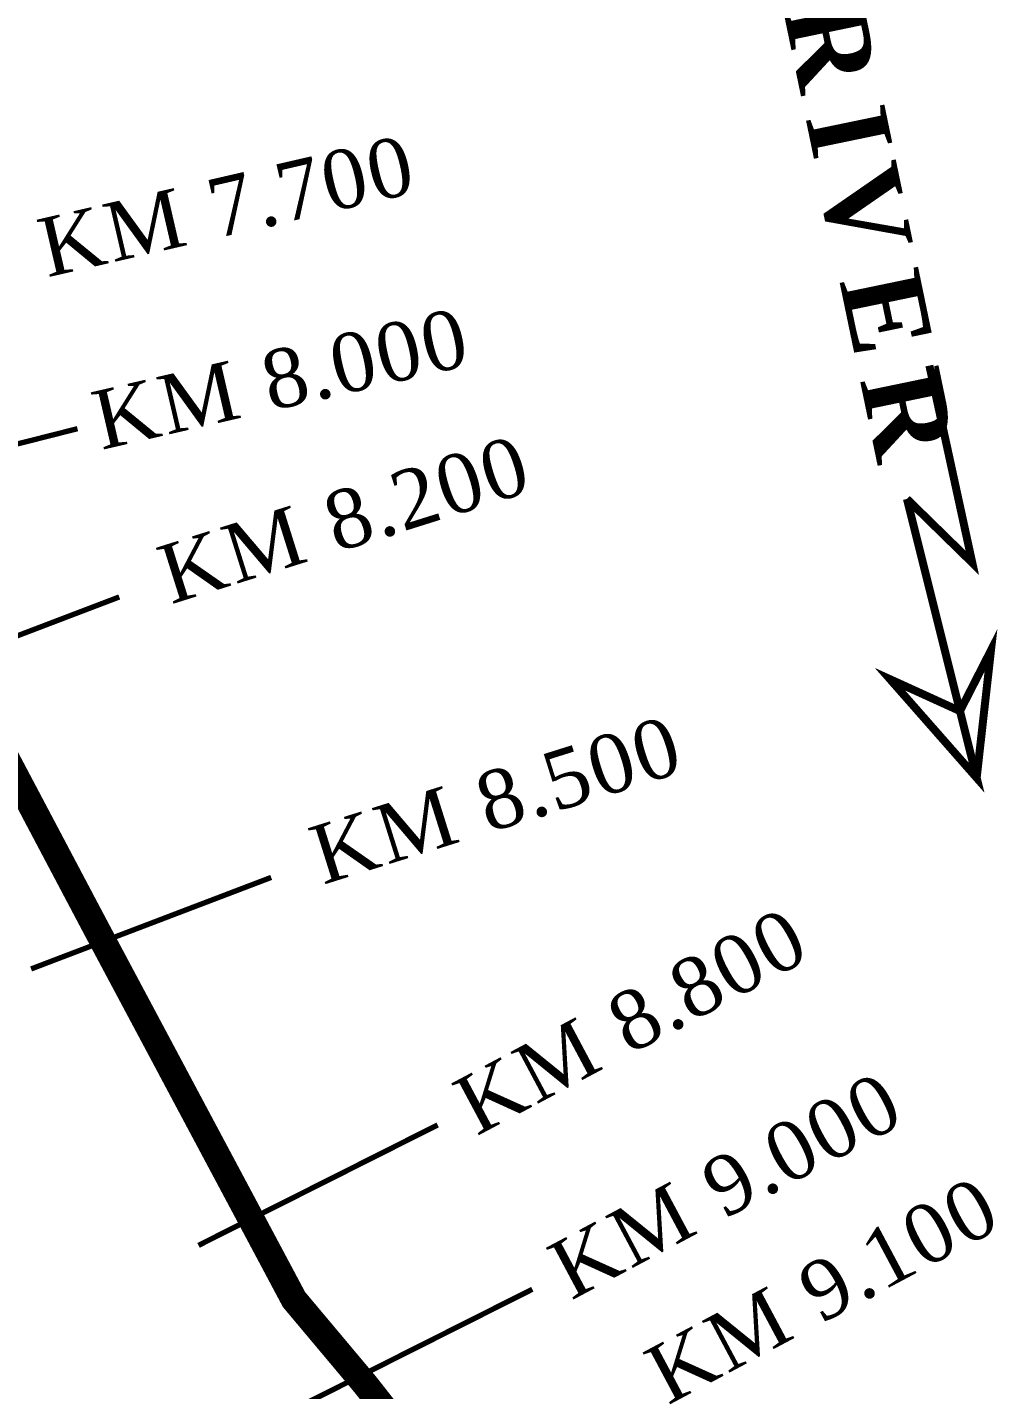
# Model space of a CAD drawing. Header units: inches. Extents: x -885 to 26362, y -28010 to 990.
# Drawn here: x 4297.81 to 4312.14, y -2358.81 to -2338.73 of the extents above; entities that cross this region are included whole.
import ezdxf

# ---------------------------------------------------------------- set-up
doc = ezdxf.new("R2010")
doc.units = ezdxf.units.IN
doc.header["$MEASUREMENT"] = 0
doc.layers.add('Text', color=7, linetype='Continuous')
doc.styles.add('Text', font='times.ttf', dxfattribs={"height": 240})

msp = doc.modelspace()

# ---------------------------------------------------------------- linework, layer by layer
at = {"layer": 'Text', "color": 1, "const_width": 0.392416}
msp.add_lwpolyline([(4293.931911, -2338.455447), (4294.0038, -2339.072841), (4294.197396, -2340.418853), (4294.47019, -2341.489376), (4294.752774, -2342.598317), (4295.200575, -2343.573106), (4295.354572, -2344.190644), (4295.732964, -2345.314785), (4296.432549, -2347.039825), (4297.222852, -2348.988556), (4298.012116, -2350.482509), (4298.816057, -2352.004242), (4301.404445, -2356.861273), (4301.733984, -2357.479642), (4302.790417, -2358.739773), (4303.789196, -2360.011828)], dxfattribs=at)
at = {"layer": 'Text', "const_width": 0.117725}
for points in [[(4310.758634, -2345.683971), (4311.721059, -2346.625586), (4311.088984, -2343.719791)], [(4310.758634, -2345.683971), (4311.785362, -2349.792829), (4310.508877, -2348.339614), (4311.539615, -2348.809375), (4311.996046, -2347.914363), (4311.785362, -2349.792829)]]:
    msp.add_lwpolyline(points, dxfattribs=at)
at = {"layer": 'Text', "color": 0, "lineweight": 25, "const_width": 0.078483}
for points in [[(4294.808983, -2345.59767), (4298.5462, -2344.649059)], [(4295.625746, -2348.476619), (4299.160994, -2347.128189)], [(4297.862519, -2352.608764), (4301.397768, -2351.260334)], [(4300.328161, -2356.680951), (4303.849281, -2354.906998)], [(4301.721239, -2359.102161), (4305.24236, -2357.328208)]]:
    msp.add_lwpolyline(points, dxfattribs=at)

# ---------------------------------------------------------------- texts
at = {"layer": 'Text', "char_height": 0.86331613, "attachment_point": 1, "style": 'Text'}
for s, insert, rotation in [('{\\fTimes New Roman|b1|i0|c0|p18;\\H2x;\\T1.25; U/S\\H0.4999x;   \\H1.364x; PADMA RIVER}', (4307.27735, -2321.981576), 281.7142546), ('{\\T1.05;KM 7.700}', (4297.907996, -2341.579137), 13.0077005), ('{\\T1.05;KM 8.000}', (4298.704602, -2344.121995), 13.0077005), ('{\\T1.05;KM 8.200}', (4299.664777, -2346.415212), 17.4668921), ('{\\T1.05;KM 8.500}', (4301.90155, -2350.547356), 17.4668921), ('{\\T1.05;KM 8.800}', (4304.0155, -2354.314291), 28.0677004), ('{\\T1.05;KM 9.000}', (4305.408578, -2356.7355), 28.0677004), ('{\\T1.05;KM 9.100}', (4306.83305, -2358.277696), 28.0677004)]:
    msp.add_mtext(s, dxfattribs=dict(at, insert=insert, rotation=rotation))

doc.saveas('drawing.dxf')
